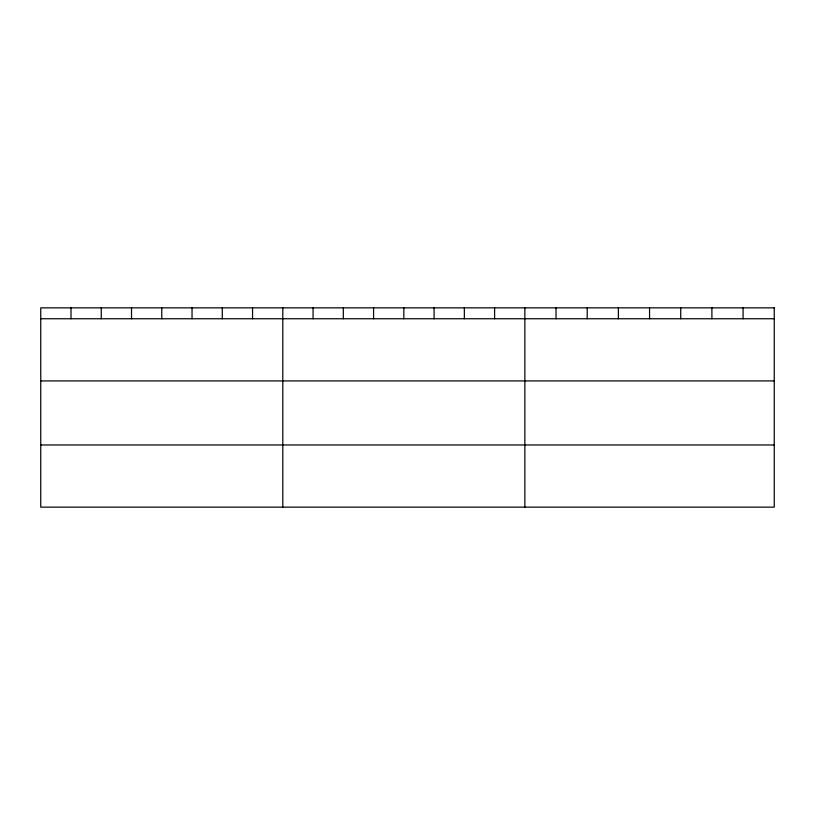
<?xml version="1.0" encoding="UTF-8"?>
<svg xmlns="http://www.w3.org/2000/svg" width="815" height="815" viewBox="0 0 815 815"><rect width="100%" height="100%" fill="white"/><g stroke="black" fill="none" stroke-linecap="round" stroke-linejoin="round"><path stroke-width="1.22" d="M40.75 318.747L774.25 318.747M40.75 380.921L774.25 380.921M40.75 444.97L774.25 444.97M743.076 307.856L743.076 318.747M711.903 307.856L711.903 318.747M680.729 307.856L680.729 318.747M649.555 307.856L649.555 318.747M618.381 307.856L618.381 318.747M587.207 307.856L587.207 318.747M556.034 307.856L556.034 318.747M524.86 307.856L524.86 507.144M494.603 307.856L494.603 318.747M464.346 307.856L464.346 318.747M434.089 307.856L434.089 318.747M403.832 307.856L403.832 318.747M373.576 307.856L373.576 318.747M343.319 307.856L343.319 318.747M313.062 307.856L313.062 318.747M282.805 307.856L282.805 507.144M252.548 307.856L252.548 318.747M222.291 307.856L222.291 318.747M192.034 307.856L192.034 318.747M161.778 307.856L161.778 318.747M131.521 307.856L131.521 318.747M101.264 307.856L101.264 318.747M71.007 307.856L71.007 318.747M774.25 307.856L40.75 307.856L40.75 507.144L774.25 507.144L774.25 307.856"/></g></svg>
